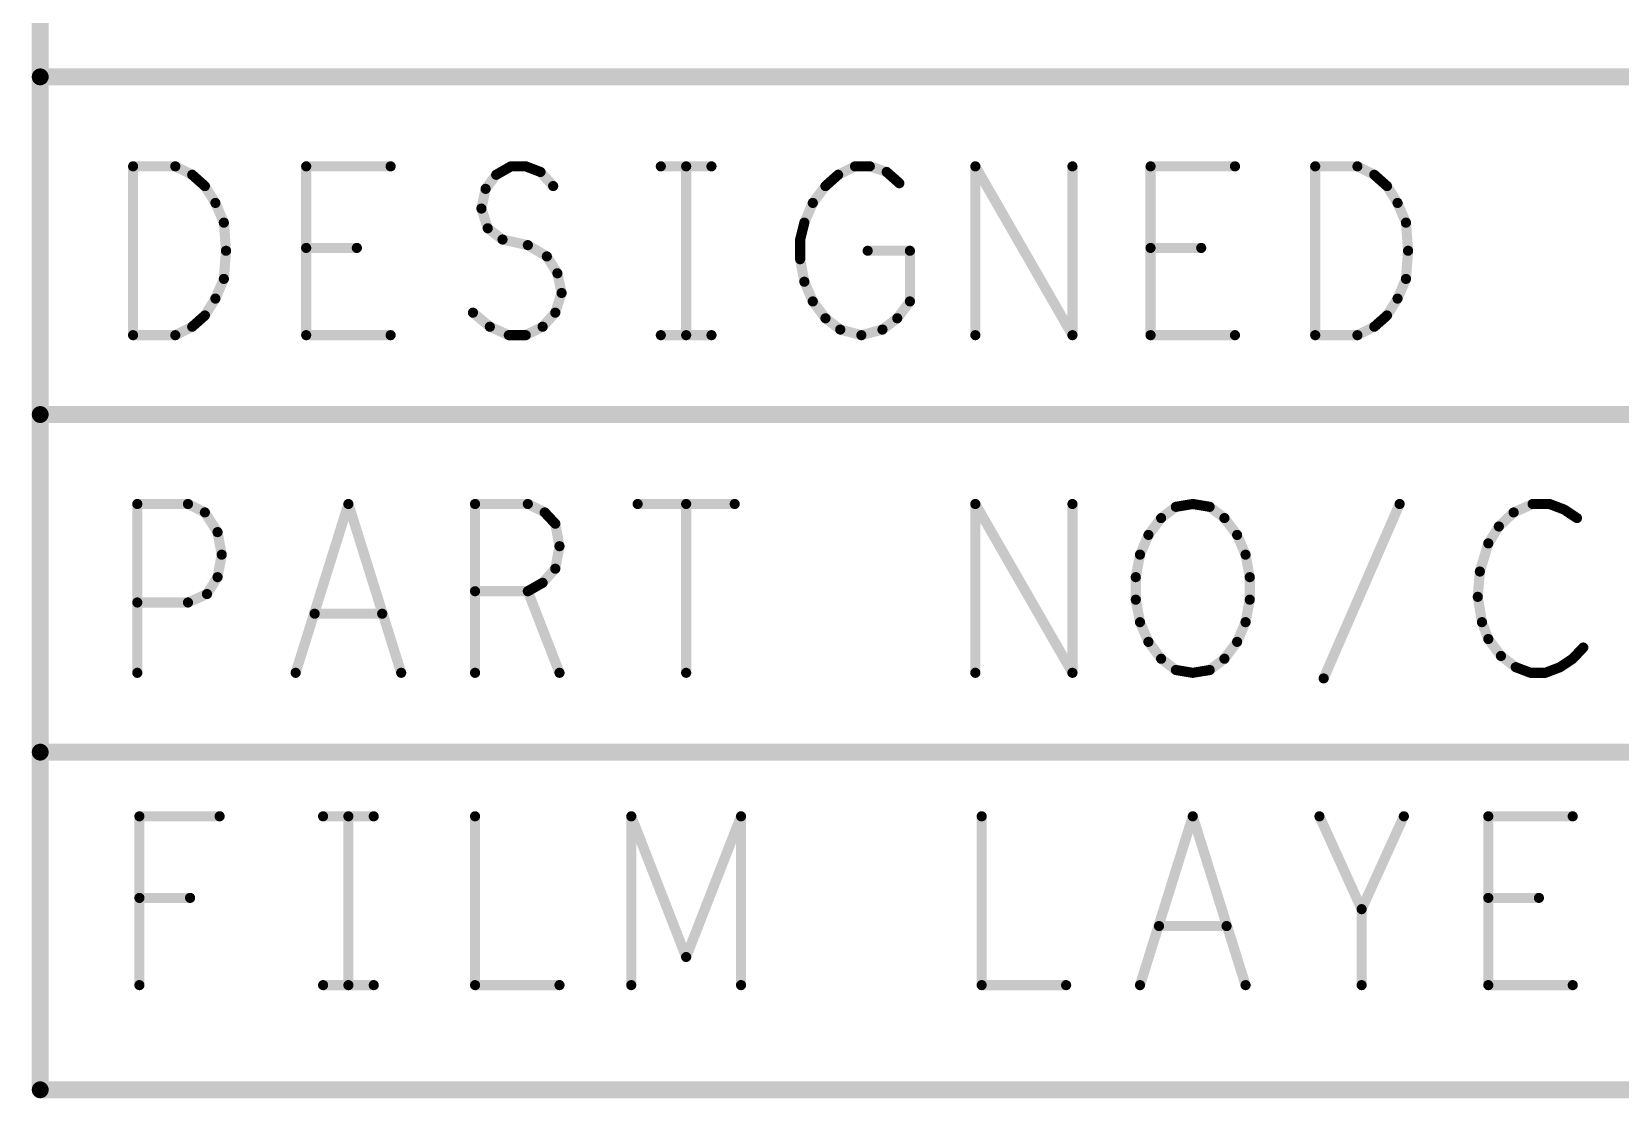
# Model space of a CAD drawing. Extents: x -1.14 to 4.53, y -2.04 to 6.
# Drawn here: x 0.243 to 1.184, y -2.04 to -1.409 of the extents above; entities that cross this region are included whole.
import ezdxf

# ---------------------------------------------------------------- set-up
doc = ezdxf.new("R2010")
doc.units = 0
doc.layers.get('0').update_dxf_attribs({"linetype": 'CONTINUOUS'})
doc.layers.add('ASPR', color=6, linetype='CONTINUOUS')
doc.layers.add('ASSE', color=1, linetype='CONTINUOUS')

# ---------------------------------------------------------------- blocks, each defined once
blk = doc.blocks.new('ROUND_2')
at = {"const_width": 0.005}
blk.add_lwpolyline([(-0.0025, 0, 1), (0.0025, 0, 1)], format="xyb", close=True, dxfattribs=at)
blk = doc.blocks.new('ROUND_1')
at = {"const_width": 0.003}
blk.add_lwpolyline([(-0.0015, 0, 1), (0.0015, 0, 1)], format="xyb", close=True, dxfattribs=at)

msp = doc.modelspace()

# ---------------------------------------------------------------- linework, layer by layer
at = {"layer": 'ASPR'}
for points, const_width in [([(0.2481, -1.08325), (0.2481, -2.03525)], 0.01), ([(0.2481, -1.43525), (4.4031, -1.43525)], 0.01), ([(0.3031, -1.58825), (0.3031, -1.48825)], 0.006), ([(0.3031, -1.48825), (0.3281, -1.48825)], 0.006), ([(0.3281, -1.48825), (0.3381, -1.49325)], 0.006), ([(0.4056, -1.58825), (0.4056, -1.48825)], 0.006), ([(0.4056, -1.48825), (0.4556, -1.48825)], 0.006), ([(0.5181, -1.49325), (0.52685, -1.48825)], 0.006), ([(0.52685, -1.48825), (0.5356, -1.48825)], 0.006), ([(0.5356, -1.48825), (0.54435, -1.49158)], 0.006), ([(0.6156, -1.48825), (0.6456, -1.48825)], 0.006), ([(0.6306, -1.48825), (0.6306, -1.58825)], 0.006), ([(0.7206, -1.49325), (0.7306, -1.48825)], 0.006), ([(0.7306, -1.48825), (0.73935, -1.48825)], 0.006), ([(0.73935, -1.48825), (0.74935, -1.49158)], 0.006), ([(0.80185, -1.58825), (0.80185, -1.48825)], 0.006), ([(0.80185, -1.48825), (0.85935, -1.58825)], 0.006), ([(0.85935, -1.58825), (0.85935, -1.48825)], 0.006), ([(0.9056, -1.58825), (0.9056, -1.48825)], 0.006), ([(0.9056, -1.48825), (0.9556, -1.48825)], 0.006), ([(1.0031, -1.58825), (1.0031, -1.48825)], 0.006), ([(1.0031, -1.48825), (1.0281, -1.48825)], 0.006), ([(1.0281, -1.48825), (1.0381, -1.49325)], 0.006), ([(0.3381, -1.49325), (0.3456, -1.49992)], 0.006), ([(0.51185, -1.50159), (0.5181, -1.49325)], 0.006), ([(0.54435, -1.49158), (0.55185, -1.49992)], 0.006), ([(0.7131, -1.49992), (0.7206, -1.49325)], 0.006), ([(0.74935, -1.49158), (0.75685, -1.49825)], 0.006), ([(1.0381, -1.49325), (1.0456, -1.49992)], 0.006), ([(0.3456, -1.49992), (0.35185, -1.50992)], 0.006), ([(0.50935, -1.51325), (0.51185, -1.50159)], 0.006), ([(0.7056, -1.50992), (0.7131, -1.49992)], 0.006), ([(1.0456, -1.49992), (1.05185, -1.50992)], 0.006), ([(0.35185, -1.50992), (0.35685, -1.52159)], 0.006), ([(0.5131, -1.52492), (0.50935, -1.51325)], 0.006), ([(0.7006, -1.52159), (0.7056, -1.50992)], 0.006), ([(1.05185, -1.50992), (1.05685, -1.52159)], 0.006), ([(0.35685, -1.52159), (0.3581, -1.53825)], 0.006), ([(0.52185, -1.53159), (0.5131, -1.52492)], 0.006), ([(0.6981, -1.53159), (0.7006, -1.52159)], 0.006), ([(1.05685, -1.52159), (1.0581, -1.53825)], 0.006), ([(0.53685, -1.53492), (0.52185, -1.53159)], 0.006), ([(0.5481, -1.54159), (0.53685, -1.53492)], 0.006), ([(0.6981, -1.54325), (0.6981, -1.53159)], 0.006), ([(0.3581, -1.53825), (0.35685, -1.55492)], 0.006), ([(0.4356, -1.53658), (0.4056, -1.53658)], 0.006), ([(0.55435, -1.55159), (0.5481, -1.54159)], 0.006), ([(0.7006, -1.55659), (0.6981, -1.54325)], 0.006), ([(0.7381, -1.53825), (0.7631, -1.53825)], 0.006), ([(0.7631, -1.53825), (0.7631, -1.56825)], 0.006), ([(0.9356, -1.53658), (0.9056, -1.53658)], 0.006), ([(1.0581, -1.53825), (1.05685, -1.55492)], 0.006), ([(0.35685, -1.55492), (0.35185, -1.56659)], 0.006), ([(0.55685, -1.56325), (0.55435, -1.55159)], 0.006), ([(1.05685, -1.55492), (1.05185, -1.56659)], 0.006), ([(0.5531, -1.57492), (0.55685, -1.56325)], 0.006), ([(0.7056, -1.56825), (0.7006, -1.55659)], 0.006), ([(0.35185, -1.56659), (0.3456, -1.57659)], 0.006), ([(0.7131, -1.57825), (0.7056, -1.56825)], 0.006), ([(0.7631, -1.56825), (0.7556, -1.57825)], 0.006), ([(1.05185, -1.56659), (1.0456, -1.57659)], 0.006), ([(0.3456, -1.57659), (0.3381, -1.58325)], 0.006), ([(0.50435, -1.57492), (0.51435, -1.58325)], 0.006), ([(0.5456, -1.58325), (0.5531, -1.57492)], 0.006), ([(0.72185, -1.58492), (0.7131, -1.57825)], 0.006), ([(0.7556, -1.57825), (0.74685, -1.58492)], 0.006), ([(1.0456, -1.57659), (1.0381, -1.58325)], 0.006), ([(0.3281, -1.58825), (0.3031, -1.58825)], 0.006), ([(0.3381, -1.58325), (0.3281, -1.58825)], 0.006), ([(0.4556, -1.58825), (0.4056, -1.58825)], 0.006), ([(0.51435, -1.58325), (0.5256, -1.58825)], 0.006), ([(0.5256, -1.58825), (0.5356, -1.58825)], 0.006), ([(0.5356, -1.58825), (0.5456, -1.58325)], 0.006), ([(0.6156, -1.58825), (0.6456, -1.58825)], 0.006), ([(0.73435, -1.58825), (0.72185, -1.58492)], 0.006), ([(0.74685, -1.58492), (0.73435, -1.58825)], 0.006), ([(0.9556, -1.58825), (0.9056, -1.58825)], 0.006), ([(1.0281, -1.58825), (1.0031, -1.58825)], 0.006), ([(1.0381, -1.58325), (1.0281, -1.58825)], 0.006), ([(0.2481, -1.63525), (4.4031, -1.63525)], 0.01), ([(0.3056, -1.78825), (0.3056, -1.68825)], 0.006), ([(0.3056, -1.68825), (0.3356, -1.68825)], 0.006), ([(0.3356, -1.68825), (0.3456, -1.69325)], 0.006), ([(0.3456, -1.69325), (0.3531, -1.70492)], 0.006), ([(0.39935, -1.78825), (0.4306, -1.68825)], 0.006), ([(0.4306, -1.68825), (0.46185, -1.78825)], 0.006), ([(0.5056, -1.78825), (0.5056, -1.68825)], 0.006), ([(0.5056, -1.68825), (0.53685, -1.68825)], 0.006), ([(0.53685, -1.68825), (0.54685, -1.69325)], 0.006), ([(0.54685, -1.69325), (0.5531, -1.69992)], 0.006), ([(0.60185, -1.68825), (0.65935, -1.68825)], 0.006), ([(0.6306, -1.68825), (0.6306, -1.78825)], 0.006), ([(0.80185, -1.78825), (0.80185, -1.68825)], 0.006), ([(0.80185, -1.68825), (0.85935, -1.78825)], 0.006), ([(0.85935, -1.78825), (0.85935, -1.68825)], 0.006), ([(0.91185, -1.69659), (0.9206, -1.68992)], 0.006), ([(0.9206, -1.68992), (0.9306, -1.68825)], 0.006), ([(0.9306, -1.68825), (0.9406, -1.68992)], 0.006), ([(0.9406, -1.68992), (0.94935, -1.69659)], 0.006), ([(1.0081, -1.79158), (1.0531, -1.68825)], 0.006), ([(1.1206, -1.69325), (1.11185, -1.70159)], 0.006), ([(1.13185, -1.68825), (1.1206, -1.69325)], 0.006), ([(1.14185, -1.68825), (1.13185, -1.68825)], 0.006), ([(1.1506, -1.69158), (1.14185, -1.68825)], 0.006), ([(1.1581, -1.69659), (1.1506, -1.69158)], 0.006), ([(0.3531, -1.70492), (0.3556, -1.71825)], 0.006), ([(0.5531, -1.69992), (0.5556, -1.71325)], 0.006), ([(0.90435, -1.70658), (0.91185, -1.69659)], 0.006), ([(0.94935, -1.69659), (0.95685, -1.70658)], 0.006), ([(1.11185, -1.70159), (1.1056, -1.71159)], 0.006), ([(0.5556, -1.71325), (0.5531, -1.72659)], 0.006), ([(0.89935, -1.71825), (0.90435, -1.70658)], 0.006), ([(0.95685, -1.70658), (0.96185, -1.71825)], 0.006), ([(1.1056, -1.71159), (1.1006, -1.72825)], 0.006), ([(0.3556, -1.71825), (0.3531, -1.73159)], 0.006), ([(0.89685, -1.73159), (0.89935, -1.71825)], 0.006), ([(0.96185, -1.71825), (0.96435, -1.73159)], 0.006), ([(0.3531, -1.73159), (0.34685, -1.74159)], 0.006), ([(0.5531, -1.72659), (0.5456, -1.73492)], 0.006), ([(0.89685, -1.74492), (0.89685, -1.73159)], 0.006), ([(0.96435, -1.73159), (0.96435, -1.74492)], 0.006), ([(1.1006, -1.72825), (1.09935, -1.74325)], 0.006), ([(0.34685, -1.74159), (0.3356, -1.74659)], 0.006), ([(0.53685, -1.73992), (0.5056, -1.73992)], 0.006), ([(0.5456, -1.73492), (0.53685, -1.73992)], 0.006), ([(0.53685, -1.73992), (0.5556, -1.78825)], 0.006), ([(0.3356, -1.74659), (0.3056, -1.74659)], 0.006), ([(0.89935, -1.75825), (0.89685, -1.74492)], 0.006), ([(0.96435, -1.74492), (0.96185, -1.75825)], 0.006), ([(1.09935, -1.74325), (1.10185, -1.75825)], 0.006), ([(0.4506, -1.75325), (0.4106, -1.75325)], 0.006), ([(0.90435, -1.76992), (0.89935, -1.75825)], 0.006), ([(0.96185, -1.75825), (0.95685, -1.76992)], 0.006), ([(1.10185, -1.75825), (1.1056, -1.76825)], 0.006), ([(0.91185, -1.77992), (0.90435, -1.76992)], 0.006), ([(0.95685, -1.76992), (0.94935, -1.77992)], 0.006), ([(1.1056, -1.76825), (1.1131, -1.77825)], 0.006), ([(0.9206, -1.78659), (0.91185, -1.77992)], 0.006), ([(0.94935, -1.77992), (0.9406, -1.78659)], 0.006), ([(1.1131, -1.77825), (1.12185, -1.78492)], 0.006), ([(1.1481, -1.78492), (1.1556, -1.77992)], 0.006), ([(1.1556, -1.77992), (1.16185, -1.77326)], 0.006), ([(0.9306, -1.78825), (0.9206, -1.78659)], 0.006), ([(0.9406, -1.78659), (0.9306, -1.78825)], 0.006), ([(1.12185, -1.78492), (1.1306, -1.78825)], 0.006), ([(1.1306, -1.78825), (1.13935, -1.78825)], 0.006), ([(1.13935, -1.78825), (1.1481, -1.78492)], 0.006), ([(0.2481, -1.83525), (4.4031, -1.83525)], 0.01), ([(0.30685, -1.97325), (0.30685, -1.87325)], 0.006), ([(0.30685, -1.87325), (0.35435, -1.87325)], 0.006), ([(0.4156, -1.87325), (0.4456, -1.87325)], 0.006), ([(0.4306, -1.87325), (0.4306, -1.97325)], 0.006), ([(0.5056, -1.87325), (0.5056, -1.97325)], 0.006), ([(0.5981, -1.97325), (0.5981, -1.87325)], 0.006), ([(0.5981, -1.87325), (0.6306, -1.95659)], 0.006), ([(0.6306, -1.95659), (0.6631, -1.87325)], 0.006), ([(0.6631, -1.87325), (0.6631, -1.97325)], 0.006), ([(0.8056, -1.87325), (0.8056, -1.97325)], 0.006), ([(0.89935, -1.97325), (0.9306, -1.87325)], 0.006), ([(0.9306, -1.87325), (0.96185, -1.97325)], 0.006), ([(1.0306, -1.92825), (1.0056, -1.87325)], 0.006), ([(1.0556, -1.87325), (1.0306, -1.92825)], 0.006), ([(1.1056, -1.97325), (1.1056, -1.87325)], 0.006), ([(1.1056, -1.87325), (1.1556, -1.87325)], 0.006), ([(0.33685, -1.92158), (0.30685, -1.92158)], 0.006), ([(1.1356, -1.92158), (1.1056, -1.92158)], 0.006), ([(1.0306, -1.97325), (1.0306, -1.92825)], 0.006), ([(0.9506, -1.93825), (0.9106, -1.93825)], 0.006), ([(0.4156, -1.97325), (0.4456, -1.97325)], 0.006), ([(0.5056, -1.97325), (0.5556, -1.97325)], 0.006), ([(0.8056, -1.97325), (0.8556, -1.97325)], 0.006), ([(1.1556, -1.97325), (1.1056, -1.97325)], 0.006), ([(0.2481, -2.03525), (4.4031, -2.03525)], 0.01)]:
    msp.add_lwpolyline(points, dxfattribs=dict(at, const_width=const_width))
at = {"layer": 'ASSE'}
for points, const_width in [([(0.2481, -1.08325), (0.2481, -2.03525)], 0.01), ([(0.2481, -1.43525), (4.4031, -1.43525)], 0.01), ([(0.3031, -1.58825), (0.3031, -1.48825)], 0.006), ([(0.3031, -1.48825), (0.3281, -1.48825)], 0.006), ([(0.3281, -1.48825), (0.3381, -1.49325)], 0.006), ([(0.4056, -1.58825), (0.4056, -1.48825)], 0.006), ([(0.4056, -1.48825), (0.4556, -1.48825)], 0.006), ([(0.5181, -1.49325), (0.52685, -1.48825)], 0.006), ([(0.52685, -1.48825), (0.5356, -1.48825)], 0.006), ([(0.5356, -1.48825), (0.54435, -1.49158)], 0.006), ([(0.6156, -1.48825), (0.6456, -1.48825)], 0.006), ([(0.6306, -1.48825), (0.6306, -1.58825)], 0.006), ([(0.7206, -1.49325), (0.7306, -1.48825)], 0.006), ([(0.7306, -1.48825), (0.73935, -1.48825)], 0.006), ([(0.73935, -1.48825), (0.74935, -1.49158)], 0.006), ([(0.80185, -1.58825), (0.80185, -1.48825)], 0.006), ([(0.80185, -1.48825), (0.85935, -1.58825)], 0.006), ([(0.85935, -1.58825), (0.85935, -1.48825)], 0.006), ([(0.9056, -1.58825), (0.9056, -1.48825)], 0.006), ([(0.9056, -1.48825), (0.9556, -1.48825)], 0.006), ([(1.0031, -1.58825), (1.0031, -1.48825)], 0.006), ([(1.0031, -1.48825), (1.0281, -1.48825)], 0.006), ([(1.0281, -1.48825), (1.0381, -1.49325)], 0.006), ([(0.3381, -1.49325), (0.3456, -1.49992)], 0.006), ([(0.51185, -1.50159), (0.5181, -1.49325)], 0.006), ([(0.54435, -1.49158), (0.55185, -1.49992)], 0.006), ([(0.7131, -1.49992), (0.7206, -1.49325)], 0.006), ([(0.74935, -1.49158), (0.75685, -1.49825)], 0.006), ([(1.0381, -1.49325), (1.0456, -1.49992)], 0.006), ([(0.3456, -1.49992), (0.35185, -1.50992)], 0.006), ([(0.50935, -1.51325), (0.51185, -1.50159)], 0.006), ([(0.7056, -1.50992), (0.7131, -1.49992)], 0.006), ([(1.0456, -1.49992), (1.05185, -1.50992)], 0.006), ([(0.35185, -1.50992), (0.35685, -1.52159)], 0.006), ([(0.5131, -1.52492), (0.50935, -1.51325)], 0.006), ([(0.7006, -1.52159), (0.7056, -1.50992)], 0.006), ([(1.05185, -1.50992), (1.05685, -1.52159)], 0.006), ([(0.35685, -1.52159), (0.3581, -1.53825)], 0.006), ([(0.52185, -1.53159), (0.5131, -1.52492)], 0.006), ([(0.6981, -1.53159), (0.7006, -1.52159)], 0.006), ([(1.05685, -1.52159), (1.0581, -1.53825)], 0.006), ([(0.53685, -1.53492), (0.52185, -1.53159)], 0.006), ([(0.5481, -1.54159), (0.53685, -1.53492)], 0.006), ([(0.6981, -1.54325), (0.6981, -1.53159)], 0.006), ([(0.3581, -1.53825), (0.35685, -1.55492)], 0.006), ([(0.4356, -1.53658), (0.4056, -1.53658)], 0.006), ([(0.55435, -1.55159), (0.5481, -1.54159)], 0.006), ([(0.7006, -1.55659), (0.6981, -1.54325)], 0.006), ([(0.7381, -1.53825), (0.7631, -1.53825)], 0.006), ([(0.7631, -1.53825), (0.7631, -1.56825)], 0.006), ([(0.9356, -1.53658), (0.9056, -1.53658)], 0.006), ([(1.0581, -1.53825), (1.05685, -1.55492)], 0.006), ([(0.35685, -1.55492), (0.35185, -1.56659)], 0.006), ([(0.55685, -1.56325), (0.55435, -1.55159)], 0.006), ([(1.05685, -1.55492), (1.05185, -1.56659)], 0.006), ([(0.5531, -1.57492), (0.55685, -1.56325)], 0.006), ([(0.7056, -1.56825), (0.7006, -1.55659)], 0.006), ([(0.35185, -1.56659), (0.3456, -1.57659)], 0.006), ([(0.7131, -1.57825), (0.7056, -1.56825)], 0.006), ([(0.7631, -1.56825), (0.7556, -1.57825)], 0.006), ([(1.05185, -1.56659), (1.0456, -1.57659)], 0.006), ([(0.3456, -1.57659), (0.3381, -1.58325)], 0.006), ([(0.50435, -1.57492), (0.51435, -1.58325)], 0.006), ([(0.5456, -1.58325), (0.5531, -1.57492)], 0.006), ([(0.72185, -1.58492), (0.7131, -1.57825)], 0.006), ([(0.7556, -1.57825), (0.74685, -1.58492)], 0.006), ([(1.0456, -1.57659), (1.0381, -1.58325)], 0.006), ([(0.3281, -1.58825), (0.3031, -1.58825)], 0.006), ([(0.3381, -1.58325), (0.3281, -1.58825)], 0.006), ([(0.4556, -1.58825), (0.4056, -1.58825)], 0.006), ([(0.51435, -1.58325), (0.5256, -1.58825)], 0.006), ([(0.5256, -1.58825), (0.5356, -1.58825)], 0.006), ([(0.5356, -1.58825), (0.5456, -1.58325)], 0.006), ([(0.6156, -1.58825), (0.6456, -1.58825)], 0.006), ([(0.73435, -1.58825), (0.72185, -1.58492)], 0.006), ([(0.74685, -1.58492), (0.73435, -1.58825)], 0.006), ([(0.9556, -1.58825), (0.9056, -1.58825)], 0.006), ([(1.0281, -1.58825), (1.0031, -1.58825)], 0.006), ([(1.0381, -1.58325), (1.0281, -1.58825)], 0.006), ([(0.2481, -1.63525), (4.4031, -1.63525)], 0.01), ([(0.3056, -1.78825), (0.3056, -1.68825)], 0.006), ([(0.3056, -1.68825), (0.3356, -1.68825)], 0.006), ([(0.3356, -1.68825), (0.3456, -1.69325)], 0.006), ([(0.3456, -1.69325), (0.3531, -1.70492)], 0.006), ([(0.39935, -1.78825), (0.4306, -1.68825)], 0.006), ([(0.4306, -1.68825), (0.46185, -1.78825)], 0.006), ([(0.5056, -1.78825), (0.5056, -1.68825)], 0.006), ([(0.5056, -1.68825), (0.53685, -1.68825)], 0.006), ([(0.53685, -1.68825), (0.54685, -1.69325)], 0.006), ([(0.54685, -1.69325), (0.5531, -1.69992)], 0.006), ([(0.60185, -1.68825), (0.65935, -1.68825)], 0.006), ([(0.6306, -1.68825), (0.6306, -1.78825)], 0.006), ([(0.80185, -1.78825), (0.80185, -1.68825)], 0.006), ([(0.80185, -1.68825), (0.85935, -1.78825)], 0.006), ([(0.85935, -1.78825), (0.85935, -1.68825)], 0.006), ([(0.91185, -1.69659), (0.9206, -1.68992)], 0.006), ([(0.9206, -1.68992), (0.9306, -1.68825)], 0.006), ([(0.9306, -1.68825), (0.9406, -1.68992)], 0.006), ([(0.9406, -1.68992), (0.94935, -1.69659)], 0.006), ([(1.0081, -1.79158), (1.0531, -1.68825)], 0.006), ([(1.1206, -1.69325), (1.11185, -1.70159)], 0.006), ([(1.13185, -1.68825), (1.1206, -1.69325)], 0.006), ([(1.14185, -1.68825), (1.13185, -1.68825)], 0.006), ([(1.1506, -1.69158), (1.14185, -1.68825)], 0.006), ([(1.1581, -1.69659), (1.1506, -1.69158)], 0.006), ([(0.3531, -1.70492), (0.3556, -1.71825)], 0.006), ([(0.5531, -1.69992), (0.5556, -1.71325)], 0.006), ([(0.90435, -1.70658), (0.91185, -1.69659)], 0.006), ([(0.94935, -1.69659), (0.95685, -1.70658)], 0.006), ([(1.11185, -1.70159), (1.1056, -1.71159)], 0.006), ([(0.5556, -1.71325), (0.5531, -1.72659)], 0.006), ([(0.89935, -1.71825), (0.90435, -1.70658)], 0.006), ([(0.95685, -1.70658), (0.96185, -1.71825)], 0.006), ([(1.1056, -1.71159), (1.1006, -1.72825)], 0.006), ([(0.3556, -1.71825), (0.3531, -1.73159)], 0.006), ([(0.89685, -1.73159), (0.89935, -1.71825)], 0.006), ([(0.96185, -1.71825), (0.96435, -1.73159)], 0.006), ([(0.3531, -1.73159), (0.34685, -1.74159)], 0.006), ([(0.5531, -1.72659), (0.5456, -1.73492)], 0.006), ([(0.89685, -1.74492), (0.89685, -1.73159)], 0.006), ([(0.96435, -1.73159), (0.96435, -1.74492)], 0.006), ([(1.1006, -1.72825), (1.09935, -1.74325)], 0.006), ([(0.34685, -1.74159), (0.3356, -1.74659)], 0.006), ([(0.53685, -1.73992), (0.5056, -1.73992)], 0.006), ([(0.5456, -1.73492), (0.53685, -1.73992)], 0.006), ([(0.53685, -1.73992), (0.5556, -1.78825)], 0.006), ([(0.3356, -1.74659), (0.3056, -1.74659)], 0.006), ([(0.89935, -1.75825), (0.89685, -1.74492)], 0.006), ([(0.96435, -1.74492), (0.96185, -1.75825)], 0.006), ([(1.09935, -1.74325), (1.10185, -1.75825)], 0.006), ([(0.4506, -1.75325), (0.4106, -1.75325)], 0.006), ([(0.90435, -1.76992), (0.89935, -1.75825)], 0.006), ([(0.96185, -1.75825), (0.95685, -1.76992)], 0.006), ([(1.10185, -1.75825), (1.1056, -1.76825)], 0.006), ([(0.91185, -1.77992), (0.90435, -1.76992)], 0.006), ([(0.95685, -1.76992), (0.94935, -1.77992)], 0.006), ([(1.1056, -1.76825), (1.1131, -1.77825)], 0.006), ([(0.9206, -1.78659), (0.91185, -1.77992)], 0.006), ([(0.94935, -1.77992), (0.9406, -1.78659)], 0.006), ([(1.1131, -1.77825), (1.12185, -1.78492)], 0.006), ([(1.1481, -1.78492), (1.1556, -1.77992)], 0.006), ([(1.1556, -1.77992), (1.16185, -1.77326)], 0.006), ([(0.9306, -1.78825), (0.9206, -1.78659)], 0.006), ([(0.9406, -1.78659), (0.9306, -1.78825)], 0.006), ([(1.12185, -1.78492), (1.1306, -1.78825)], 0.006), ([(1.1306, -1.78825), (1.13935, -1.78825)], 0.006), ([(1.13935, -1.78825), (1.1481, -1.78492)], 0.006), ([(0.2481, -1.83525), (4.4031, -1.83525)], 0.01), ([(0.30685, -1.97325), (0.30685, -1.87325)], 0.006), ([(0.30685, -1.87325), (0.35435, -1.87325)], 0.006), ([(0.4156, -1.87325), (0.4456, -1.87325)], 0.006), ([(0.4306, -1.87325), (0.4306, -1.97325)], 0.006), ([(0.5056, -1.87325), (0.5056, -1.97325)], 0.006), ([(0.5981, -1.97325), (0.5981, -1.87325)], 0.006), ([(0.5981, -1.87325), (0.6306, -1.95659)], 0.006), ([(0.6306, -1.95659), (0.6631, -1.87325)], 0.006), ([(0.6631, -1.87325), (0.6631, -1.97325)], 0.006), ([(0.8056, -1.87325), (0.8056, -1.97325)], 0.006), ([(0.89935, -1.97325), (0.9306, -1.87325)], 0.006), ([(0.9306, -1.87325), (0.96185, -1.97325)], 0.006), ([(1.0306, -1.92825), (1.0056, -1.87325)], 0.006), ([(1.0556, -1.87325), (1.0306, -1.92825)], 0.006), ([(1.1056, -1.97325), (1.1056, -1.87325)], 0.006), ([(1.1056, -1.87325), (1.1556, -1.87325)], 0.006), ([(0.33685, -1.92158), (0.30685, -1.92158)], 0.006), ([(1.1356, -1.92158), (1.1056, -1.92158)], 0.006), ([(1.0306, -1.97325), (1.0306, -1.92825)], 0.006), ([(0.9506, -1.93825), (0.9106, -1.93825)], 0.006), ([(0.4156, -1.97325), (0.4456, -1.97325)], 0.006), ([(0.5056, -1.97325), (0.5556, -1.97325)], 0.006), ([(0.8056, -1.97325), (0.8556, -1.97325)], 0.006), ([(1.1556, -1.97325), (1.1056, -1.97325)], 0.006), ([(0.2481, -2.03525), (4.4031, -2.03525)], 0.01)]:
    msp.add_lwpolyline(points, dxfattribs=dict(at, const_width=const_width))

# ---------------------------------------------------------------- block references
at = {"layer": 'ASPR'}
for name, p in [('ROUND_2', (0.2481, -1.43525)), ('ROUND_1', (0.3031, -1.48825)), ('ROUND_1', (0.3031, -1.48825)), ('ROUND_1', (0.3281, -1.48825)), ('ROUND_1', (0.3281, -1.48825)), ('ROUND_1', (0.4056, -1.48825)), ('ROUND_1', (0.4056, -1.48825)), ('ROUND_1', (0.4556, -1.48825)), ('ROUND_1', (0.52685, -1.48825)), ('ROUND_1', (0.52685, -1.48825)), ('ROUND_1', (0.5356, -1.48825)), ('ROUND_1', (0.5356, -1.48825)), ('ROUND_1', (0.6156, -1.48825)), ('ROUND_1', (0.6306, -1.48825)), ('ROUND_1', (0.6456, -1.48825)), ('ROUND_1', (0.7306, -1.48825)), ('ROUND_1', (0.7306, -1.48825)), ('ROUND_1', (0.73935, -1.48825)), ('ROUND_1', (0.73935, -1.48825)), ('ROUND_1', (0.80185, -1.48825)), ('ROUND_1', (0.80185, -1.48825)), ('ROUND_1', (0.85935, -1.48825)), ('ROUND_1', (0.9056, -1.48825)), ('ROUND_1', (0.9056, -1.48825)), ('ROUND_1', (0.9556, -1.48825)), ('ROUND_1', (1.0031, -1.48825)), ('ROUND_1', (1.0031, -1.48825)), ('ROUND_1', (1.0281, -1.48825)), ('ROUND_1', (1.0281, -1.48825)), ('ROUND_1', (0.3381, -1.49325)), ('ROUND_1', (0.3381, -1.49325)), ('ROUND_1', (0.5181, -1.49325)), ('ROUND_1', (0.5181, -1.49325)), ('ROUND_1', (0.54435, -1.49158)), ('ROUND_1', (0.54435, -1.49158)), ('ROUND_1', (0.7206, -1.49325)), ('ROUND_1', (0.7206, -1.49325)), ('ROUND_1', (0.74935, -1.49158)), ('ROUND_1', (0.74935, -1.49158)), ('ROUND_1', (0.75685, -1.49825)), ('ROUND_1', (1.0381, -1.49325)), ('ROUND_1', (1.0381, -1.49325)), ('ROUND_1', (0.3456, -1.49992)), ('ROUND_1', (0.3456, -1.49992)), ('ROUND_1', (0.51185, -1.50159)), ('ROUND_1', (0.51185, -1.50159)), ('ROUND_1', (0.55185, -1.49992)), ('ROUND_1', (0.7131, -1.49992)), ('ROUND_1', (0.7131, -1.49992)), ('ROUND_1', (1.0456, -1.49992)), ('ROUND_1', (1.0456, -1.49992)), ('ROUND_1', (0.35185, -1.50992)), ('ROUND_1', (0.35185, -1.50992)), ('ROUND_1', (0.50935, -1.51325)), ('ROUND_1', (0.50935, -1.51325)), ('ROUND_1', (0.7056, -1.50992)), ('ROUND_1', (0.7056, -1.50992)), ('ROUND_1', (1.05185, -1.50992)), ('ROUND_1', (1.05185, -1.50992)), ('ROUND_1', (0.35685, -1.52159)), ('ROUND_1', (0.35685, -1.52159)), ('ROUND_1', (0.5131, -1.52492)), ('ROUND_1', (0.5131, -1.52492)), ('ROUND_1', (0.7006, -1.52159)), ('ROUND_1', (0.7006, -1.52159)), ('ROUND_1', (1.05685, -1.52159)), ('ROUND_1', (1.05685, -1.52159)), ('ROUND_1', (0.52185, -1.53159)), ('ROUND_1', (0.52185, -1.53159)), ('ROUND_1', (0.53685, -1.53492)), ('ROUND_1', (0.53685, -1.53492)), ('ROUND_1', (0.6981, -1.53159)), ('ROUND_1', (0.6981, -1.53159)), ('ROUND_1', (0.3581, -1.53825)), ('ROUND_1', (0.3581, -1.53825)), ('ROUND_1', (0.4056, -1.53658)), ('ROUND_1', (0.4356, -1.53658)), ('ROUND_1', (0.5481, -1.54159)), ('ROUND_1', (0.5481, -1.54159)), ('ROUND_1', (0.6981, -1.54325)), ('ROUND_1', (0.6981, -1.54325)), ('ROUND_1', (0.7381, -1.53825)), ('ROUND_1', (0.7631, -1.53825)), ('ROUND_1', (0.7631, -1.53825)), ('ROUND_1', (0.9056, -1.53658)), ('ROUND_1', (0.9356, -1.53658)), ('ROUND_1', (1.0581, -1.53825)), ('ROUND_1', (1.0581, -1.53825)), ('ROUND_1', (0.35685, -1.55492)), ('ROUND_1', (0.35685, -1.55492)), ('ROUND_1', (0.55435, -1.55159)), ('ROUND_1', (0.55435, -1.55159)), ('ROUND_1', (1.05685, -1.55492)), ('ROUND_1', (1.05685, -1.55492)), ('ROUND_1', (0.55685, -1.56325)), ('ROUND_1', (0.55685, -1.56325)), ('ROUND_1', (0.7006, -1.55659)), ('ROUND_1', (0.7006, -1.55659)), ('ROUND_1', (0.35185, -1.56659)), ('ROUND_1', (0.35185, -1.56659)), ('ROUND_1', (0.7056, -1.56825)), ('ROUND_1', (0.7056, -1.56825)), ('ROUND_1', (0.7631, -1.56825)), ('ROUND_1', (0.7631, -1.56825)), ('ROUND_1', (1.05185, -1.56659)), ('ROUND_1', (1.05185, -1.56659)), ('ROUND_1', (0.3456, -1.57659)), ('ROUND_1', (0.3456, -1.57659)), ('ROUND_1', (0.50435, -1.57492)), ('ROUND_1', (0.5531, -1.57492)), ('ROUND_1', (0.5531, -1.57492)), ('ROUND_1', (0.7131, -1.57825)), ('ROUND_1', (0.7131, -1.57825)), ('ROUND_1', (0.7556, -1.57825)), ('ROUND_1', (0.7556, -1.57825)), ('ROUND_1', (1.0456, -1.57659)), ('ROUND_1', (1.0456, -1.57659)), ('ROUND_1', (0.3031, -1.58825)), ('ROUND_1', (0.3031, -1.58825)), ('ROUND_1', (0.3281, -1.58825)), ('ROUND_1', (0.3281, -1.58825)), ('ROUND_1', (0.3381, -1.58325)), ('ROUND_1', (0.3381, -1.58325)), ('ROUND_1', (0.4056, -1.58825)), ('ROUND_1', (0.4056, -1.58825)), ('ROUND_1', (0.4556, -1.58825)), ('ROUND_1', (0.51435, -1.58325)), ('ROUND_1', (0.51435, -1.58325)), ('ROUND_1', (0.5256, -1.58825)), ('ROUND_1', (0.5256, -1.58825)), ('ROUND_1', (0.5356, -1.58825)), ('ROUND_1', (0.5356, -1.58825)), ('ROUND_1', (0.5456, -1.58325)), ('ROUND_1', (0.5456, -1.58325)), ('ROUND_1', (0.6156, -1.58825)), ('ROUND_1', (0.6306, -1.58825)), ('ROUND_1', (0.6456, -1.58825)), ('ROUND_1', (0.72185, -1.58492)), ('ROUND_1', (0.72185, -1.58492)), ('ROUND_1', (0.73435, -1.58825)), ('ROUND_1', (0.73435, -1.58825)), ('ROUND_1', (0.74685, -1.58492)), ('ROUND_1', (0.74685, -1.58492)), ('ROUND_1', (0.80185, -1.58825)), ('ROUND_1', (0.85935, -1.58825)), ('ROUND_1', (0.85935, -1.58825)), ('ROUND_1', (0.9056, -1.58825)), ('ROUND_1', (0.9056, -1.58825)), ('ROUND_1', (0.9556, -1.58825)), ('ROUND_1', (1.0031, -1.58825)), ('ROUND_1', (1.0031, -1.58825)), ('ROUND_1', (1.0281, -1.58825)), ('ROUND_1', (1.0281, -1.58825)), ('ROUND_1', (1.0381, -1.58325)), ('ROUND_1', (1.0381, -1.58325)), ('ROUND_2', (0.2481, -1.63525)), ('ROUND_1', (0.3056, -1.68825)), ('ROUND_1', (0.3056, -1.68825)), ('ROUND_1', (0.3356, -1.68825)), ('ROUND_1', (0.3356, -1.68825)), ('ROUND_1', (0.3456, -1.69325)), ('ROUND_1', (0.3456, -1.69325)), ('ROUND_1', (0.4306, -1.68825)), ('ROUND_1', (0.4306, -1.68825)), ('ROUND_1', (0.5056, -1.68825)), ('ROUND_1', (0.5056, -1.68825)), ('ROUND_1', (0.53685, -1.68825)), ('ROUND_1', (0.53685, -1.68825)), ('ROUND_1', (0.54685, -1.69325)), ('ROUND_1', (0.54685, -1.69325)), ('ROUND_1', (0.60185, -1.68825)), ('ROUND_1', (0.6306, -1.68825)), ('ROUND_1', (0.65935, -1.68825)), ('ROUND_1', (0.80185, -1.68825)), ('ROUND_1', (0.80185, -1.68825)), ('ROUND_1', (0.85935, -1.68825)), ('ROUND_1', (0.9206, -1.68992)), ('ROUND_1', (0.9206, -1.68992)), ('ROUND_1', (0.9306, -1.68825)), ('ROUND_1', (0.9306, -1.68825)), ('ROUND_1', (0.9406, -1.68992)), ('ROUND_1', (0.9406, -1.68992)), ('ROUND_1', (1.0531, -1.68825)), ('ROUND_1', (1.1206, -1.69325)), ('ROUND_1', (1.1206, -1.69325)), ('ROUND_1', (1.13185, -1.68825)), ('ROUND_1', (1.13185, -1.68825)), ('ROUND_1', (1.14185, -1.68825)), ('ROUND_1', (1.14185, -1.68825)), ('ROUND_1', (1.1506, -1.69158)), ('ROUND_1', (1.1506, -1.69158)), ('ROUND_1', (0.3531, -1.70492)), ('ROUND_1', (0.3531, -1.70492)), ('ROUND_1', (0.5531, -1.69992)), ('ROUND_1', (0.5531, -1.69992)), ('ROUND_1', (0.91185, -1.69659)), ('ROUND_1', (0.91185, -1.69659)), ('ROUND_1', (0.94935, -1.69659)), ('ROUND_1', (0.94935, -1.69659)), ('ROUND_1', (1.11185, -1.70159)), ('ROUND_1', (1.11185, -1.70159)), ('ROUND_1', (1.1581, -1.69659)), ('ROUND_1', (0.5556, -1.71325)), ('ROUND_1', (0.5556, -1.71325)), ('ROUND_1', (0.90435, -1.70658)), ('ROUND_1', (0.90435, -1.70658)), ('ROUND_1', (0.95685, -1.70658)), ('ROUND_1', (0.95685, -1.70658)), ('ROUND_1', (1.1056, -1.71159)), ('ROUND_1', (1.1056, -1.71159)), ('ROUND_1', (0.3556, -1.71825)), ('ROUND_1', (0.3556, -1.71825)), ('ROUND_1', (0.89935, -1.71825)), ('ROUND_1', (0.89935, -1.71825)), ('ROUND_1', (0.96185, -1.71825)), ('ROUND_1', (0.96185, -1.71825)), ('ROUND_1', (0.3531, -1.73159)), ('ROUND_1', (0.3531, -1.73159)), ('ROUND_1', (0.5531, -1.72659)), ('ROUND_1', (0.5531, -1.72659)), ('ROUND_1', (0.89685, -1.73159)), ('ROUND_1', (0.89685, -1.73159)), ('ROUND_1', (0.96435, -1.73159)), ('ROUND_1', (0.96435, -1.73159)), ('ROUND_1', (1.1006, -1.72825)), ('ROUND_1', (1.1006, -1.72825)), ('ROUND_1', (0.34685, -1.74159)), ('ROUND_1', (0.34685, -1.74159)), ('ROUND_1', (0.5056, -1.73992)), ('ROUND_1', (0.53685, -1.73992)), ('ROUND_1', (0.53685, -1.73992)), ('ROUND_1', (0.53685, -1.73992)), ('ROUND_1', (0.5456, -1.73492)), ('ROUND_1', (0.5456, -1.73492)), ('ROUND_1', (0.3056, -1.74659)), ('ROUND_1', (0.3356, -1.74659)), ('ROUND_1', (0.3356, -1.74659)), ('ROUND_1', (0.89685, -1.74492)), ('ROUND_1', (0.89685, -1.74492)), ('ROUND_1', (0.96435, -1.74492)), ('ROUND_1', (0.96435, -1.74492)), ('ROUND_1', (1.09935, -1.74325)), ('ROUND_1', (1.09935, -1.74325)), ('ROUND_1', (0.4106, -1.75325)), ('ROUND_1', (0.4506, -1.75325)), ('ROUND_1', (0.89935, -1.75825)), ('ROUND_1', (0.89935, -1.75825)), ('ROUND_1', (0.96185, -1.75825)), ('ROUND_1', (0.96185, -1.75825)), ('ROUND_1', (1.10185, -1.75825)), ('ROUND_1', (1.10185, -1.75825)), ('ROUND_1', (0.90435, -1.76992)), ('ROUND_1', (0.90435, -1.76992)), ('ROUND_1', (0.95685, -1.76992)), ('ROUND_1', (0.95685, -1.76992)), ('ROUND_1', (1.1056, -1.76825)), ('ROUND_1', (1.1056, -1.76825)), ('ROUND_1', (0.91185, -1.77992)), ('ROUND_1', (0.91185, -1.77992)), ('ROUND_1', (0.94935, -1.77992)), ('ROUND_1', (0.94935, -1.77992)), ('ROUND_1', (1.1131, -1.77825)), ('ROUND_1', (1.1131, -1.77825)), ('ROUND_1', (1.1556, -1.77992)), ('ROUND_1', (1.1556, -1.77992)), ('ROUND_1', (1.16185, -1.77326)), ('ROUND_1', (0.3056, -1.78825)), ('ROUND_1', (0.39935, -1.78825)), ('ROUND_1', (0.46185, -1.78825)), ('ROUND_1', (0.5056, -1.78825)), ('ROUND_1', (0.5556, -1.78825)), ('ROUND_1', (0.6306, -1.78825)), ('ROUND_1', (0.80185, -1.78825)), ('ROUND_1', (0.85935, -1.78825)), ('ROUND_1', (0.85935, -1.78825)), ('ROUND_1', (0.9206, -1.78659)), ('ROUND_1', (0.9206, -1.78659)), ('ROUND_1', (0.9306, -1.78825)), ('ROUND_1', (0.9306, -1.78825)), ('ROUND_1', (0.9406, -1.78659)), ('ROUND_1', (0.9406, -1.78659)), ('ROUND_1', (1.12185, -1.78492)), ('ROUND_1', (1.12185, -1.78492)), ('ROUND_1', (1.1306, -1.78825)), ('ROUND_1', (1.1306, -1.78825)), ('ROUND_1', (1.13935, -1.78825)), ('ROUND_1', (1.13935, -1.78825)), ('ROUND_1', (1.1481, -1.78492)), ('ROUND_1', (1.1481, -1.78492)), ('ROUND_1', (1.0081, -1.79158)), ('ROUND_2', (0.2481, -1.83525)), ('ROUND_1', (0.30685, -1.87325)), ('ROUND_1', (0.30685, -1.87325)), ('ROUND_1', (0.35435, -1.87325)), ('ROUND_1', (0.4156, -1.87325)), ('ROUND_1', (0.4306, -1.87325)), ('ROUND_1', (0.4456, -1.87325)), ('ROUND_1', (0.5056, -1.87325)), ('ROUND_1', (0.5981, -1.87325)), ('ROUND_1', (0.5981, -1.87325)), ('ROUND_1', (0.6631, -1.87325)), ('ROUND_1', (0.6631, -1.87325)), ('ROUND_1', (0.8056, -1.87325)), ('ROUND_1', (0.9306, -1.87325)), ('ROUND_1', (0.9306, -1.87325)), ('ROUND_1', (1.0056, -1.87325)), ('ROUND_1', (1.0556, -1.87325)), ('ROUND_1', (1.1056, -1.87325)), ('ROUND_1', (1.1056, -1.87325)), ('ROUND_1', (1.1556, -1.87325)), ('ROUND_1', (0.30685, -1.92158)), ('ROUND_1', (0.33685, -1.92158)), ('ROUND_1', (1.1056, -1.92158)), ('ROUND_1', (1.1356, -1.92158)), ('ROUND_1', (1.0306, -1.92825)), ('ROUND_1', (1.0306, -1.92825)), ('ROUND_1', (1.0306, -1.92825)), ('ROUND_1', (0.9106, -1.93825)), ('ROUND_1', (0.9506, -1.93825)), ('ROUND_1', (0.6306, -1.95659)), ('ROUND_1', (0.6306, -1.95659)), ('ROUND_1', (0.30685, -1.97325)), ('ROUND_1', (0.4156, -1.97325)), ('ROUND_1', (0.4306, -1.97325)), ('ROUND_1', (0.4456, -1.97325)), ('ROUND_1', (0.5056, -1.97325)), ('ROUND_1', (0.5056, -1.97325)), ('ROUND_1', (0.5556, -1.97325)), ('ROUND_1', (0.5981, -1.97325)), ('ROUND_1', (0.6631, -1.97325)), ('ROUND_1', (0.8056, -1.97325)), ('ROUND_1', (0.8056, -1.97325)), ('ROUND_1', (0.8556, -1.97325)), ('ROUND_1', (0.89935, -1.97325)), ('ROUND_1', (0.96185, -1.97325)), ('ROUND_1', (1.0306, -1.97325)), ('ROUND_1', (1.1056, -1.97325)), ('ROUND_1', (1.1056, -1.97325)), ('ROUND_1', (1.1556, -1.97325)), ('ROUND_2', (0.2481, -2.03525)), ('ROUND_2', (0.2481, -2.03525))]:
    msp.add_blockref(name, p, dxfattribs=at)
at = {"layer": 'ASSE'}
for name, p in [('ROUND_2', (0.2481, -1.43525)), ('ROUND_1', (0.3031, -1.48825)), ('ROUND_1', (0.3031, -1.48825)), ('ROUND_1', (0.3281, -1.48825)), ('ROUND_1', (0.3281, -1.48825)), ('ROUND_1', (0.4056, -1.48825)), ('ROUND_1', (0.4056, -1.48825)), ('ROUND_1', (0.4556, -1.48825)), ('ROUND_1', (0.52685, -1.48825)), ('ROUND_1', (0.52685, -1.48825)), ('ROUND_1', (0.5356, -1.48825)), ('ROUND_1', (0.5356, -1.48825)), ('ROUND_1', (0.6156, -1.48825)), ('ROUND_1', (0.6306, -1.48825)), ('ROUND_1', (0.6456, -1.48825)), ('ROUND_1', (0.7306, -1.48825)), ('ROUND_1', (0.7306, -1.48825)), ('ROUND_1', (0.73935, -1.48825)), ('ROUND_1', (0.73935, -1.48825)), ('ROUND_1', (0.80185, -1.48825)), ('ROUND_1', (0.80185, -1.48825)), ('ROUND_1', (0.85935, -1.48825)), ('ROUND_1', (0.9056, -1.48825)), ('ROUND_1', (0.9056, -1.48825)), ('ROUND_1', (0.9556, -1.48825)), ('ROUND_1', (1.0031, -1.48825)), ('ROUND_1', (1.0031, -1.48825)), ('ROUND_1', (1.0281, -1.48825)), ('ROUND_1', (1.0281, -1.48825)), ('ROUND_1', (0.3381, -1.49325)), ('ROUND_1', (0.3381, -1.49325)), ('ROUND_1', (0.5181, -1.49325)), ('ROUND_1', (0.5181, -1.49325)), ('ROUND_1', (0.54435, -1.49158)), ('ROUND_1', (0.54435, -1.49158)), ('ROUND_1', (0.7206, -1.49325)), ('ROUND_1', (0.7206, -1.49325)), ('ROUND_1', (0.74935, -1.49158)), ('ROUND_1', (0.74935, -1.49158)), ('ROUND_1', (0.75685, -1.49825)), ('ROUND_1', (1.0381, -1.49325)), ('ROUND_1', (1.0381, -1.49325)), ('ROUND_1', (0.3456, -1.49992)), ('ROUND_1', (0.3456, -1.49992)), ('ROUND_1', (0.51185, -1.50159)), ('ROUND_1', (0.51185, -1.50159)), ('ROUND_1', (0.55185, -1.49992)), ('ROUND_1', (0.7131, -1.49992)), ('ROUND_1', (0.7131, -1.49992)), ('ROUND_1', (1.0456, -1.49992)), ('ROUND_1', (1.0456, -1.49992)), ('ROUND_1', (0.35185, -1.50992)), ('ROUND_1', (0.35185, -1.50992)), ('ROUND_1', (0.50935, -1.51325)), ('ROUND_1', (0.50935, -1.51325)), ('ROUND_1', (0.7056, -1.50992)), ('ROUND_1', (0.7056, -1.50992)), ('ROUND_1', (1.05185, -1.50992)), ('ROUND_1', (1.05185, -1.50992)), ('ROUND_1', (0.35685, -1.52159)), ('ROUND_1', (0.35685, -1.52159)), ('ROUND_1', (0.5131, -1.52492)), ('ROUND_1', (0.5131, -1.52492)), ('ROUND_1', (0.7006, -1.52159)), ('ROUND_1', (0.7006, -1.52159)), ('ROUND_1', (1.05685, -1.52159)), ('ROUND_1', (1.05685, -1.52159)), ('ROUND_1', (0.52185, -1.53159)), ('ROUND_1', (0.52185, -1.53159)), ('ROUND_1', (0.53685, -1.53492)), ('ROUND_1', (0.53685, -1.53492)), ('ROUND_1', (0.6981, -1.53159)), ('ROUND_1', (0.6981, -1.53159)), ('ROUND_1', (0.3581, -1.53825)), ('ROUND_1', (0.3581, -1.53825)), ('ROUND_1', (0.4056, -1.53658)), ('ROUND_1', (0.4356, -1.53658)), ('ROUND_1', (0.5481, -1.54159)), ('ROUND_1', (0.5481, -1.54159)), ('ROUND_1', (0.6981, -1.54325)), ('ROUND_1', (0.6981, -1.54325)), ('ROUND_1', (0.7381, -1.53825)), ('ROUND_1', (0.7631, -1.53825)), ('ROUND_1', (0.7631, -1.53825)), ('ROUND_1', (0.9056, -1.53658)), ('ROUND_1', (0.9356, -1.53658)), ('ROUND_1', (1.0581, -1.53825)), ('ROUND_1', (1.0581, -1.53825)), ('ROUND_1', (0.35685, -1.55492)), ('ROUND_1', (0.35685, -1.55492)), ('ROUND_1', (0.55435, -1.55159)), ('ROUND_1', (0.55435, -1.55159)), ('ROUND_1', (1.05685, -1.55492)), ('ROUND_1', (1.05685, -1.55492)), ('ROUND_1', (0.55685, -1.56325)), ('ROUND_1', (0.55685, -1.56325)), ('ROUND_1', (0.7006, -1.55659)), ('ROUND_1', (0.7006, -1.55659)), ('ROUND_1', (0.35185, -1.56659)), ('ROUND_1', (0.35185, -1.56659)), ('ROUND_1', (0.7056, -1.56825)), ('ROUND_1', (0.7056, -1.56825)), ('ROUND_1', (0.7631, -1.56825)), ('ROUND_1', (0.7631, -1.56825)), ('ROUND_1', (1.05185, -1.56659)), ('ROUND_1', (1.05185, -1.56659)), ('ROUND_1', (0.3456, -1.57659)), ('ROUND_1', (0.3456, -1.57659)), ('ROUND_1', (0.50435, -1.57492)), ('ROUND_1', (0.5531, -1.57492)), ('ROUND_1', (0.5531, -1.57492)), ('ROUND_1', (0.7131, -1.57825)), ('ROUND_1', (0.7131, -1.57825)), ('ROUND_1', (0.7556, -1.57825)), ('ROUND_1', (0.7556, -1.57825)), ('ROUND_1', (1.0456, -1.57659)), ('ROUND_1', (1.0456, -1.57659)), ('ROUND_1', (0.3031, -1.58825)), ('ROUND_1', (0.3031, -1.58825)), ('ROUND_1', (0.3281, -1.58825)), ('ROUND_1', (0.3281, -1.58825)), ('ROUND_1', (0.3381, -1.58325)), ('ROUND_1', (0.3381, -1.58325)), ('ROUND_1', (0.4056, -1.58825)), ('ROUND_1', (0.4056, -1.58825)), ('ROUND_1', (0.4556, -1.58825)), ('ROUND_1', (0.51435, -1.58325)), ('ROUND_1', (0.51435, -1.58325)), ('ROUND_1', (0.5256, -1.58825)), ('ROUND_1', (0.5256, -1.58825)), ('ROUND_1', (0.5356, -1.58825)), ('ROUND_1', (0.5356, -1.58825)), ('ROUND_1', (0.5456, -1.58325)), ('ROUND_1', (0.5456, -1.58325)), ('ROUND_1', (0.6156, -1.58825)), ('ROUND_1', (0.6306, -1.58825)), ('ROUND_1', (0.6456, -1.58825)), ('ROUND_1', (0.72185, -1.58492)), ('ROUND_1', (0.72185, -1.58492)), ('ROUND_1', (0.73435, -1.58825)), ('ROUND_1', (0.73435, -1.58825)), ('ROUND_1', (0.74685, -1.58492)), ('ROUND_1', (0.74685, -1.58492)), ('ROUND_1', (0.80185, -1.58825)), ('ROUND_1', (0.85935, -1.58825)), ('ROUND_1', (0.85935, -1.58825)), ('ROUND_1', (0.9056, -1.58825)), ('ROUND_1', (0.9056, -1.58825)), ('ROUND_1', (0.9556, -1.58825)), ('ROUND_1', (1.0031, -1.58825)), ('ROUND_1', (1.0031, -1.58825)), ('ROUND_1', (1.0281, -1.58825)), ('ROUND_1', (1.0281, -1.58825)), ('ROUND_1', (1.0381, -1.58325)), ('ROUND_1', (1.0381, -1.58325)), ('ROUND_2', (0.2481, -1.63525)), ('ROUND_1', (0.3056, -1.68825)), ('ROUND_1', (0.3056, -1.68825)), ('ROUND_1', (0.3356, -1.68825)), ('ROUND_1', (0.3356, -1.68825)), ('ROUND_1', (0.3456, -1.69325)), ('ROUND_1', (0.3456, -1.69325)), ('ROUND_1', (0.4306, -1.68825)), ('ROUND_1', (0.4306, -1.68825)), ('ROUND_1', (0.5056, -1.68825)), ('ROUND_1', (0.5056, -1.68825)), ('ROUND_1', (0.53685, -1.68825)), ('ROUND_1', (0.53685, -1.68825)), ('ROUND_1', (0.54685, -1.69325)), ('ROUND_1', (0.54685, -1.69325)), ('ROUND_1', (0.60185, -1.68825)), ('ROUND_1', (0.6306, -1.68825)), ('ROUND_1', (0.65935, -1.68825)), ('ROUND_1', (0.80185, -1.68825)), ('ROUND_1', (0.80185, -1.68825)), ('ROUND_1', (0.85935, -1.68825)), ('ROUND_1', (0.9206, -1.68992)), ('ROUND_1', (0.9206, -1.68992)), ('ROUND_1', (0.9306, -1.68825)), ('ROUND_1', (0.9306, -1.68825)), ('ROUND_1', (0.9406, -1.68992)), ('ROUND_1', (0.9406, -1.68992)), ('ROUND_1', (1.0531, -1.68825)), ('ROUND_1', (1.1206, -1.69325)), ('ROUND_1', (1.1206, -1.69325)), ('ROUND_1', (1.13185, -1.68825)), ('ROUND_1', (1.13185, -1.68825)), ('ROUND_1', (1.14185, -1.68825)), ('ROUND_1', (1.14185, -1.68825)), ('ROUND_1', (1.1506, -1.69158)), ('ROUND_1', (1.1506, -1.69158)), ('ROUND_1', (0.3531, -1.70492)), ('ROUND_1', (0.3531, -1.70492)), ('ROUND_1', (0.5531, -1.69992)), ('ROUND_1', (0.5531, -1.69992)), ('ROUND_1', (0.91185, -1.69659)), ('ROUND_1', (0.91185, -1.69659)), ('ROUND_1', (0.94935, -1.69659)), ('ROUND_1', (0.94935, -1.69659)), ('ROUND_1', (1.11185, -1.70159)), ('ROUND_1', (1.11185, -1.70159)), ('ROUND_1', (1.1581, -1.69659)), ('ROUND_1', (0.5556, -1.71325)), ('ROUND_1', (0.5556, -1.71325)), ('ROUND_1', (0.90435, -1.70658)), ('ROUND_1', (0.90435, -1.70658)), ('ROUND_1', (0.95685, -1.70658)), ('ROUND_1', (0.95685, -1.70658)), ('ROUND_1', (1.1056, -1.71159)), ('ROUND_1', (1.1056, -1.71159)), ('ROUND_1', (0.3556, -1.71825)), ('ROUND_1', (0.3556, -1.71825)), ('ROUND_1', (0.89935, -1.71825)), ('ROUND_1', (0.89935, -1.71825)), ('ROUND_1', (0.96185, -1.71825)), ('ROUND_1', (0.96185, -1.71825)), ('ROUND_1', (0.3531, -1.73159)), ('ROUND_1', (0.3531, -1.73159)), ('ROUND_1', (0.5531, -1.72659)), ('ROUND_1', (0.5531, -1.72659)), ('ROUND_1', (0.89685, -1.73159)), ('ROUND_1', (0.89685, -1.73159)), ('ROUND_1', (0.96435, -1.73159)), ('ROUND_1', (0.96435, -1.73159)), ('ROUND_1', (1.1006, -1.72825)), ('ROUND_1', (1.1006, -1.72825)), ('ROUND_1', (0.34685, -1.74159)), ('ROUND_1', (0.34685, -1.74159)), ('ROUND_1', (0.5056, -1.73992)), ('ROUND_1', (0.53685, -1.73992)), ('ROUND_1', (0.53685, -1.73992)), ('ROUND_1', (0.53685, -1.73992)), ('ROUND_1', (0.5456, -1.73492)), ('ROUND_1', (0.5456, -1.73492)), ('ROUND_1', (0.3056, -1.74659)), ('ROUND_1', (0.3356, -1.74659)), ('ROUND_1', (0.3356, -1.74659)), ('ROUND_1', (0.89685, -1.74492)), ('ROUND_1', (0.89685, -1.74492)), ('ROUND_1', (0.96435, -1.74492)), ('ROUND_1', (0.96435, -1.74492)), ('ROUND_1', (1.09935, -1.74325)), ('ROUND_1', (1.09935, -1.74325)), ('ROUND_1', (0.4106, -1.75325)), ('ROUND_1', (0.4506, -1.75325)), ('ROUND_1', (0.89935, -1.75825)), ('ROUND_1', (0.89935, -1.75825)), ('ROUND_1', (0.96185, -1.75825)), ('ROUND_1', (0.96185, -1.75825)), ('ROUND_1', (1.10185, -1.75825)), ('ROUND_1', (1.10185, -1.75825)), ('ROUND_1', (0.90435, -1.76992)), ('ROUND_1', (0.90435, -1.76992)), ('ROUND_1', (0.95685, -1.76992)), ('ROUND_1', (0.95685, -1.76992)), ('ROUND_1', (1.1056, -1.76825)), ('ROUND_1', (1.1056, -1.76825)), ('ROUND_1', (0.91185, -1.77992)), ('ROUND_1', (0.91185, -1.77992)), ('ROUND_1', (0.94935, -1.77992)), ('ROUND_1', (0.94935, -1.77992)), ('ROUND_1', (1.1131, -1.77825)), ('ROUND_1', (1.1131, -1.77825)), ('ROUND_1', (1.1556, -1.77992)), ('ROUND_1', (1.1556, -1.77992)), ('ROUND_1', (1.16185, -1.77326)), ('ROUND_1', (0.3056, -1.78825)), ('ROUND_1', (0.39935, -1.78825)), ('ROUND_1', (0.46185, -1.78825)), ('ROUND_1', (0.5056, -1.78825)), ('ROUND_1', (0.5556, -1.78825)), ('ROUND_1', (0.6306, -1.78825)), ('ROUND_1', (0.80185, -1.78825)), ('ROUND_1', (0.85935, -1.78825)), ('ROUND_1', (0.85935, -1.78825)), ('ROUND_1', (0.9206, -1.78659)), ('ROUND_1', (0.9206, -1.78659)), ('ROUND_1', (0.9306, -1.78825)), ('ROUND_1', (0.9306, -1.78825)), ('ROUND_1', (0.9406, -1.78659)), ('ROUND_1', (0.9406, -1.78659)), ('ROUND_1', (1.12185, -1.78492)), ('ROUND_1', (1.12185, -1.78492)), ('ROUND_1', (1.1306, -1.78825)), ('ROUND_1', (1.1306, -1.78825)), ('ROUND_1', (1.13935, -1.78825)), ('ROUND_1', (1.13935, -1.78825)), ('ROUND_1', (1.1481, -1.78492)), ('ROUND_1', (1.1481, -1.78492)), ('ROUND_1', (1.0081, -1.79158)), ('ROUND_2', (0.2481, -1.83525)), ('ROUND_1', (0.30685, -1.87325)), ('ROUND_1', (0.30685, -1.87325)), ('ROUND_1', (0.35435, -1.87325)), ('ROUND_1', (0.4156, -1.87325)), ('ROUND_1', (0.4306, -1.87325)), ('ROUND_1', (0.4456, -1.87325)), ('ROUND_1', (0.5056, -1.87325)), ('ROUND_1', (0.5981, -1.87325)), ('ROUND_1', (0.5981, -1.87325)), ('ROUND_1', (0.6631, -1.87325)), ('ROUND_1', (0.6631, -1.87325)), ('ROUND_1', (0.8056, -1.87325)), ('ROUND_1', (0.9306, -1.87325)), ('ROUND_1', (0.9306, -1.87325)), ('ROUND_1', (1.0056, -1.87325)), ('ROUND_1', (1.0556, -1.87325)), ('ROUND_1', (1.1056, -1.87325)), ('ROUND_1', (1.1056, -1.87325)), ('ROUND_1', (1.1556, -1.87325)), ('ROUND_1', (0.30685, -1.92158)), ('ROUND_1', (0.33685, -1.92158)), ('ROUND_1', (1.1056, -1.92158)), ('ROUND_1', (1.1356, -1.92158)), ('ROUND_1', (1.0306, -1.92825)), ('ROUND_1', (1.0306, -1.92825)), ('ROUND_1', (1.0306, -1.92825)), ('ROUND_1', (0.9106, -1.93825)), ('ROUND_1', (0.9506, -1.93825)), ('ROUND_1', (0.6306, -1.95659)), ('ROUND_1', (0.6306, -1.95659)), ('ROUND_1', (0.30685, -1.97325)), ('ROUND_1', (0.4156, -1.97325)), ('ROUND_1', (0.4306, -1.97325)), ('ROUND_1', (0.4456, -1.97325)), ('ROUND_1', (0.5056, -1.97325)), ('ROUND_1', (0.5056, -1.97325)), ('ROUND_1', (0.5556, -1.97325)), ('ROUND_1', (0.5981, -1.97325)), ('ROUND_1', (0.6631, -1.97325)), ('ROUND_1', (0.8056, -1.97325)), ('ROUND_1', (0.8056, -1.97325)), ('ROUND_1', (0.8556, -1.97325)), ('ROUND_1', (0.89935, -1.97325)), ('ROUND_1', (0.96185, -1.97325)), ('ROUND_1', (1.0306, -1.97325)), ('ROUND_1', (1.1056, -1.97325)), ('ROUND_1', (1.1056, -1.97325)), ('ROUND_1', (1.1556, -1.97325)), ('ROUND_2', (0.2481, -2.03525)), ('ROUND_2', (0.2481, -2.03525))]:
    msp.add_blockref(name, p, dxfattribs=at)

doc.saveas('drawing.dxf')
